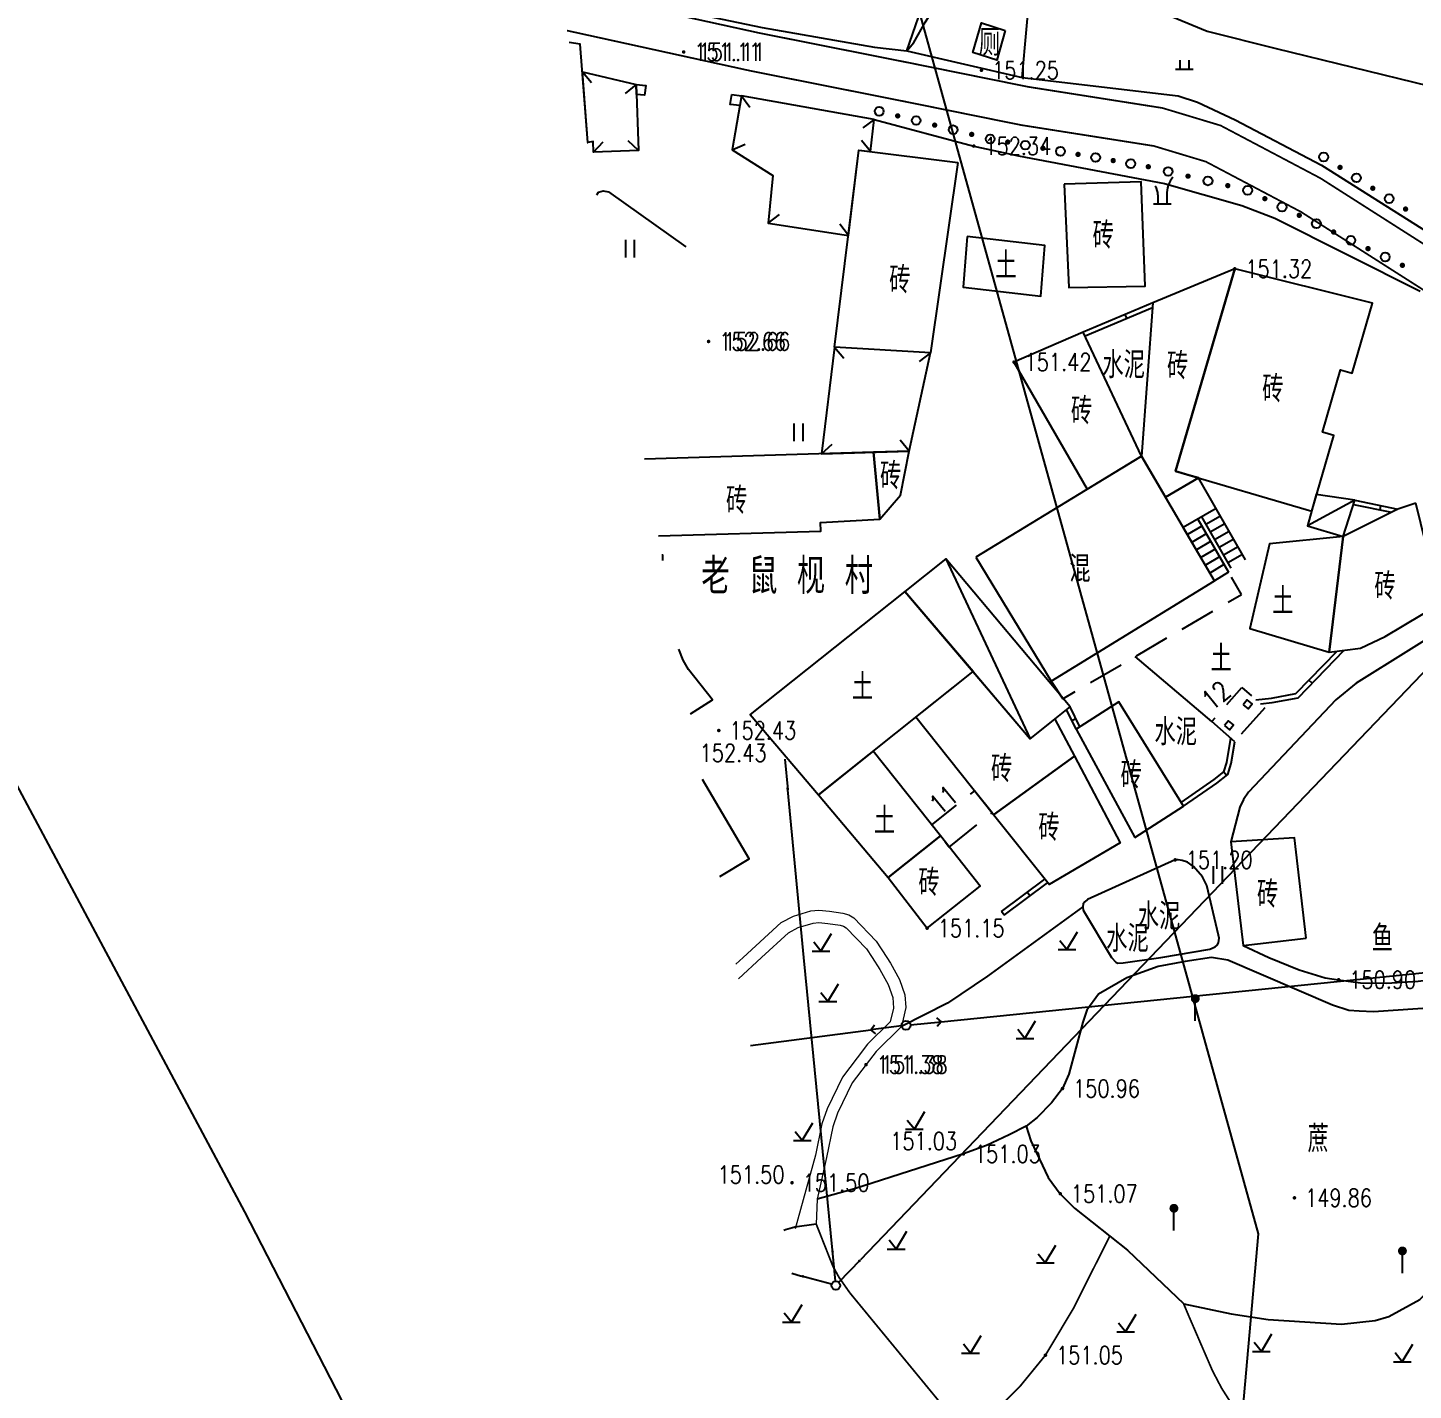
# Model space of a CAD drawing. Extents: x 529262 to 576451, y 2694391 to 2717535.
# Drawn here: x 567150.2 to 567228.4, y 2708978.2 to 2709055 of the extents above; entities that cross this region are included whole.
import ezdxf
from ezdxf.enums import TextEntityAlignment as Align
from ezdxf.xclip import XClip

# ---------------------------------------------------------------- set-up
doc = ezdxf.new("R2010")
doc.units = 0
doc.header["$XCLIPFRAME"] = 0
doc.linetypes.add('X2', pattern=[10, 8, -2])
doc.linetypes.add('X5', pattern=[3, 2, -1])
for name, color, linetype in [('DLDW', 8, 'Continuous'), ('DLSS', 4, 'Continuous'), ('DMTZ', 8, 'Continuous'), ('GCD', 8, 'Continuous'), ('GXYZ', 8, 'Continuous'), ('JMD', 8, 'Continuous'), ('PP-COM', 7, 'Continuous'), ('RD-中线', 40, 'Continuous'), ('RD-红线', 7, 'Continuous'), ('ZBTZ', 8, 'Continuous'), ('ZJ', 7, 'Continuous')]:
    doc.layers.add(name, color=color, linetype=linetype)
doc.layers.add('SXSS', color=5, linetype='Continuous', lineweight=0)
doc.styles.add('HZ', font='rs.shx', dxfattribs={"width": 0.8, "bigfont": 'hztxt.shx'})
doc.linetypes.add('10421', pattern='A,2,[150,AAA.SHX,S=0.5,R=0,X=0,Y=0.5],1e-11', length=2)
doc.linetypes.add('10422', pattern='A,0.75,[150,AAA.SHX,S=0.5,R=0,X=0,Y=0.5],1.5,[177,AAA.SHX,S=1,R=0,X=0,Y=0.4],0.75', length=3)
doc.linetypes.add('1161', pattern='A,0,[149,AAA.SHX,S=0.15,R=0,X=0,Y=0],-1.6', length=1.6)

# ---------------------------------------------------------------- blocks, each defined once
blk = doc.blocks.new('A$C19FD0107')
at = {"layer": 'RD-中线', "color": 8, "linetype": 'Continuous', "flags": 128}
for points in [[(-4490.734, 14139.438, 0), (-4490.29, 14139.417)], [(-3818.251, 14086.168, 0), (-3817.74, 14086.169)]]:
    blk.add_lwpolyline(points, format="xyb", dxfattribs=at)
at = {"layer": 'RD-红线', "color": 8}
blk.add_line((-3819.132, 14565.867), (-3835.503, 14597.623), dxfattribs=at)
at = {"layer": 'RD-红线', "color": 8, "flags": 128}
blk.add_lwpolyline([(-3835.503, 14597.623), (-3879.106, 14679.257)], dxfattribs=at)
blk = doc.blocks.new('gc121')
at = {"color": 8}
for p, q in [((-0.5, -1), (-0.5, 1)), ((0.5, -1), (0.5, 1))]:
    blk.add_line(p, q, dxfattribs=at)
blk = doc.blocks.new('GC200')
at = {"linetype": 'Continuous', "const_width": 0.2, "flags": 128}
blk.add_lwpolyline([(-0.1, 0, 1), (0.1, 0, 1)], format="xyb", close=True, dxfattribs=at)
blk = doc.blocks.new('gc013c')
at = {"linetype": 'Continuous'}
blk.add_line((0.5, 0), (4, 0), dxfattribs=at)
at = {"linetype": 'Continuous', "const_width": 0.15, "flags": 128}
blk.add_lwpolyline([(3.775, 0, 1), (3.925, 0, 1)], format="xyb", close=True, dxfattribs=at)
blk = doc.blocks.new('gc210')
at = {"color": 8}
for p, q in [((-1, 0), (1, 0)), ((-0.5, 1), (-0.5, 0)), ((0.5, 1), (0.5, 0))]:
    blk.add_line(p, q, dxfattribs=at)
for centre, radius, start, end in [((-2.94, 0.81), 2.45, 4.3743, 29.0242), ((3.4, 1.11), 2.91, 139.3312, 182.0887)]:
    blk.add_arc(centre, radius, start, end, dxfattribs=at)
blk = doc.blocks.new('gc170')
at = {"color": 8, "linetype": 'Continuous'}
blk.add_circle((0, 0), 0.5, dxfattribs=at)
blk = doc.blocks.new('gc123')
at = {"color": 8}
for p, q in [((0, 0), (1.2, 2)), ((-1, 0), (1, 0)), ((0, 0), (-0.8, 1))]:
    blk.add_line(p, q, dxfattribs=at)
blk = doc.blocks.new('gc119')
at = {"color": 8}
for p, q in [((-1, 0), (1, 0)), ((-0.5, 1), (-0.5, 0)), ((0.5, 1), (0.5, 0))]:
    blk.add_line(p, q, dxfattribs=at)
blk = doc.blocks.new('gc013b')
at = {"linetype": 'Continuous'}
blk.add_line((0.5, 0), (4, 0), dxfattribs=at)
at = {"linetype": 'Continuous', "flags": 128}
blk.add_lwpolyline([(3.5, 0.5), (4, 0), (3.5, -0.5)], dxfattribs=at)
blk = doc.blocks.new('gc165')
at = {"color": 8}
blk.add_line((0, 0), (0, 2), dxfattribs=at)
at = {"color": 8, "const_width": 0.5}
blk.add_lwpolyline([(-0.25, 2.5, 1), (0.25, 2.5, 1)], format="xyb", close=True, dxfattribs=at)

msp = doc.modelspace()

# ---------------------------------------------------------------- linework, layer by layer
at = {"color": 8, "linetype": 'Continuous', "flags": 128}
msp.add_lwpolyline([(567209.956, 2709328.306), (567242.359, 2709376.873), (567237.386, 2709487.838), (567226.241, 2709566.338), (567250.471, 2709637.466), (567310.691, 2709648.291), (567365.176, 2709659.753), (567568.23, 2709904.38), (567652.452, 2709866.094), (567570.025, 2709683.533), (567490.632, 2709613.794), (567456.674, 2709542.126), (567415.71, 2709492.593), (567416.103, 2709370.575), (567398.267, 2709255.857), (567341.513, 2709220.051), (567319.6, 2709121.447), (567354.869, 2709007.157), (567377.977, 2708907.793), (567342.698, 2708646.362), (567189.906, 2708654.057), (567219.676, 2708986.987), (567146.446, 2709250.882)], dxfattribs=at)
at = {"layer": 'DLDW', "linetype": 'Continuous', "elevation": 151.224, "flags": 128}
msp.add_lwpolyline([(567205.387, 2709054.868), (567204.9, 2709053.191), (567203.549, 2709053.61), (567204.036, 2709055.287)], close=True, dxfattribs=at)
at = {"layer": 'DLDW', "linetype": 'Continuous', "flags": 128}
for points in [[(567186.065, 2709024.963), (567186.068, 2709025.265), (567186.01, 2709025.268)], [(567186.065, 2709024.963), (567186.068, 2709025.265), (567186.01, 2709025.268)], [(567187.628, 2709016.321), (567188.876, 2709017.098), (567187.511, 2709018.82), (567187.217, 2709019.343), (567186.968, 2709019.972)], [(567187.628, 2709016.321), (567188.876, 2709017.098), (567187.511, 2709018.82), (567187.217, 2709019.343), (567186.968, 2709019.972)]]:
    msp.add_lwpolyline(points, dxfattribs=at)
at = {"layer": 'DLSS', "linetype": 'X2', "const_width": 0.1, "flags": 128}
msp.add_lwpolyline([(567180.247, 2709057.132), (567181.052, 2709057.012), (567191.496, 2709054.721), (567200.122, 2709053.006), (567206.66, 2709051.684), (567214.252, 2709050.487), (567217.536, 2709049.498), (567223.167, 2709046.525), (567233.346, 2709040.038), (567238.654, 2709035.857), (567241.907, 2709032.199), (567244.201, 2709029.142), (567245.972, 2709027.79), (567248.462, 2709025.996), (567250.865, 2709024.318), (567252.168, 2709023.45)], dxfattribs=at)
at = {"layer": 'DLSS', "linetype": 'Continuous', "const_width": 0.1, "flags": 128}
msp.add_lwpolyline([(567180.659, 2709054.855), (567191.048, 2709052.576), (567199.691, 2709050.858), (567206.272, 2709049.527), (567213.764, 2709048.346), (567216.701, 2709047.461), (567222.065, 2709044.629), (567232.076, 2709038.249), (567237.146, 2709034.256), (567240.209, 2709030.812), (567242.631, 2709027.585), (567244.667, 2709026.031), (567247.194, 2709024.209), (567249.631, 2709022.508), (567250.363, 2709021.997)], dxfattribs=at)
at = {"layer": 'DMTZ', "linetype": '10421', "flags": 128}
for points, elevation in [([(567180.193, 2709057.433), (567191.666, 2709055.029), (567198.008, 2709053.914), (567199.835, 2709053.703), (567200.233, 2709054.184), (567200.883, 2709055.357), (567202.309, 2709057.606), (567202.987, 2709057.904), (567204.409, 2709057.879), (567205.371, 2709057.742), (567209.863, 2709057.458), (567210.896, 2709057.307), (567211.629, 2709057.066), (567214.275, 2709055.862), (567216.776, 2709054.829), (567220.672, 2709053.835), (567229.278, 2709051.742), (567231.306, 2709050.967), (567233.743, 2709049.074), (567235.063, 2709047.545), (567235.999, 2709046.086), (567237.024, 2709043.794), (567237.804, 2709041.162), (567238.062, 2709037.008)], 150.257), ([(567199.835, 2709053.703), (567206.336, 2709052.208), (567215.133, 2709051.165), (567216.22, 2709050.823), (567218.361, 2709049.82), (567223.229, 2709047.261), (567231.746, 2709041.878), (567238.062, 2709037.008)], 151.229)]:
    msp.add_lwpolyline(points, dxfattribs=dict(at, elevation=elevation))
for points in [[(567197.997, 2709049.839), (567203.607, 2709048.34), (567206.122, 2709047.783), (567214.36, 2709046.231), (567218.725, 2709044.982), (567220.582, 2709044.273), (567228.793, 2709040.148)], [(567182.335, 2709045.586), (567182.435, 2709045.748), (567182.705, 2709045.816), (567182.992, 2709045.754), (567187.358, 2709042.662)], [(567182.335, 2709045.586), (567182.435, 2709045.748), (567182.705, 2709045.816), (567182.992, 2709045.754), (567187.358, 2709042.662)], [(567209.756, 2709005.432), (567205.827, 2709002.568)], [(567218.801, 2709003.244), (567220.261, 2709002.568)], [(567233.696, 2709000.296), (567233.25, 2709000.085), (567232.552, 2708999.949), (567226.156, 2708999.507), (567225.357, 2708999.541), (567224.769, 2708999.576), (567223.845, 2708999.884), (567217.943, 2709002.425), (567217.013, 2709002.567), (567215.526, 2709002.342), (567214.003, 2709002.068), (567212.25, 2709001.43), (567210.637, 2709000.501), (567209.981, 2708999.601), (567209.764, 2708998.92), (567208.966, 2708996.001), (567208.61, 2708995.18), (567207.994, 2708994.378), (567207.178, 2708993.542), (567206.564, 2708993.068), (567205.612, 2708992.57), (567204.32, 2708991.964), (567203.02, 2708991.494), (567196.885, 2708989.516), (567194.779, 2708988.951)], [(567205.827, 2709002.568), (567204.389, 2709001.52), (567202.128, 2709000.005), (567199.528, 2708998.684)], [(567206.564, 2708993.068), (567206.828, 2708992.231), (567207.812, 2708990.169), (567208.488, 2708989.249), (567209.296, 2708988.426), (567212.27, 2708986.058), (567215.451, 2708983.03), (567218.121, 2708982.475), (567220.21, 2708982.158), (567224.351, 2708981.895), (567226.252, 2708982.098), (567227.02, 2708982.318), (567228.776, 2708983.274), (567229.364, 2708983.91), (567230.642, 2708986.142), (567232.739, 2708989.19), (567233.207, 2708989.709), (567235.113, 2708991.231), (567235.466, 2708991.608), (567235.647, 2708991.951), (567235.674, 2708992.44), (567235.565, 2708993.272), (567234.846, 2708996.741)], [(567194.722, 2708987.531), (567193.521, 2708987.369), (567192.985, 2708987.217), (567192.897, 2708987.181)], [(567194.722, 2708987.531), (567193.521, 2708987.369), (567192.985, 2708987.217), (567192.897, 2708987.181)]]:
    msp.add_lwpolyline(points, dxfattribs=at)
at = {"layer": 'DMTZ', "linetype": '10422', "flags": 128}
for points in [[(567241.053, 2709026.562), (567240.046, 2709026.377), (567239.114, 2709025.983), (567238.285, 2709025.567), (567232.834, 2709022.76), (567231.081, 2709021.735), (567225.18, 2709018.041), (567224.026, 2709017.099), (567219.109, 2709011.9), (567218.819, 2709011.477), (567218.625, 2709011.055), (567218.116, 2709009.09)], [(567220.261, 2709002.568), (567221.959, 2709001.874), (567223.436, 2709001.432), (567224.191, 2709001.317), (567225.415, 2709001.152), (567226.888, 2709001.121), (567228.67, 2709001.235), (567229.572, 2709001.352), (567231.554, 2709001.934), (567232.692, 2709002.378)]]:
    msp.add_lwpolyline(points, dxfattribs=at)
at = {"layer": 'GXYZ', "linetype": 'Continuous'}
for p, q in [((567242.003, 2709032.26), (567213.549, 2709002.568)), ((567194.029, 2709002.568), (567193.11, 2709012.026)), ((567194.029, 2709002.568), (567193.11, 2709012.026)), ((567195.631, 2708986.064), (567194.029, 2709002.568)), ((567195.631, 2708986.064), (567194.029, 2709002.568)), ((567213.549, 2709002.568), (567197.208, 2708985.517)), ((567201.771, 2708998.948), (567237.37, 2709002.568)), ((567191.011, 2708997.612), (567197.798, 2708998.49)), ((567191.011, 2708997.612), (567197.798, 2708998.49)), ((567193.335, 2708984.761), (567193.897, 2708984.606)), ((567193.335, 2708984.761), (567193.897, 2708984.606))]:
    msp.add_line(p, q, dxfattribs=at)
at = {"layer": 'JMD', "linetype": 'Continuous'}
for p, q in [((567181.529, 2709052.537), (567182.049, 2709051.929)), ((567181.529, 2709052.537), (567182.049, 2709051.929)), ((567184.563, 2709051.812), (567183.943, 2709051.306)), ((567184.563, 2709051.812), (567183.943, 2709051.306)), ((567190.507, 2709051.182), (567190.966, 2709050.527)), ((567190.507, 2709051.182), (567190.966, 2709050.527)), ((567197.997, 2709049.839), (567197.353, 2709049.365)), ((567197.997, 2709049.839), (567197.353, 2709049.365)), ((567182.155, 2709048.005), (567182.706, 2709048.584)), ((567182.155, 2709048.005), (567182.706, 2709048.584)), ((567184.691, 2709048.082), (567184.107, 2709048.629)), ((567184.691, 2709048.082), (567184.107, 2709048.629)), ((567189.986, 2709048.122), (567190.716, 2709048.448)), ((567189.986, 2709048.122), (567190.716, 2709048.448)), ((567197.772, 2709048.031), (567197.28, 2709048.662)), ((567197.772, 2709048.031), (567197.28, 2709048.662)), ((567192.012, 2709043.991), (567192.643, 2709044.483)), ((567192.012, 2709043.991), (567192.643, 2709044.483)), ((567196.532, 2709043.3), (567196.049, 2709043.938)), ((567196.532, 2709043.3), (567196.049, 2709043.938)), ((567212.138, 2709038.834), (567212.235, 2709038.603)), ((567195.758, 2709036.992), (567196.27, 2709036.378)), ((567195.758, 2709036.992), (567196.27, 2709036.378)), ((567201.171, 2709036.673), (567200.533, 2709036.19)), ((567201.171, 2709036.673), (567200.533, 2709036.19)), ((567195.021, 2709030.988), (567195.612, 2709031.527)), ((567195.021, 2709030.988), (567195.612, 2709031.527)), ((567199.96, 2709031.131), (567199.449, 2709031.747)), ((567199.96, 2709031.131), (567199.449, 2709031.747)), ((567216.288, 2709029.621, 131.576), (567214.428, 2709028.535, 131.576)), ((567218.945, 2709025.008), (567216.284, 2709029.619, 131.576)), ((567225.099, 2709028.361), (567222.428, 2709026.917)), ((567226.557, 2709028.066), (567226.507, 2709027.821)), ((567217.275, 2709027.902), (567215.427, 2709026.824)), ((567216.241, 2709027.299), (567217.968, 2709024.31)), ((567216.446, 2709027.424), (567218.116, 2709024.53)), ((567217.525, 2709027.469), (567216.696, 2709026.991)), ((567217.178, 2709023.824), (567215.427, 2709026.824, 157.112)), ((567216.467, 2709026.908), (567215.666, 2709026.441)), ((567216.717, 2709026.475), (567215.918, 2709026.005)), ((567217.774, 2709027.036), (567216.946, 2709026.558)), ((567218.024, 2709026.603), (567217.195, 2709026.125)), ((567216.967, 2709026.042), (567216.17, 2709025.569)), ((567218.274, 2709026.17), (567217.445, 2709025.691)), ((567218.524, 2709025.737), (567217.695, 2709025.258)), ((567202.023, 2709025.061), (567206.79, 2709014.915)), ((567217.217, 2709025.609), (567216.422, 2709025.132)), ((567217.467, 2709025.176), (567216.674, 2709024.696)), ((567218.774, 2709025.304), (567217.945, 2709024.825)), ((567217.717, 2709024.743), (567216.926, 2709024.26)), ((567217.968, 2709024.31), (567217.178, 2709023.824)), ((567222.691, 2709018.039), (567222.512, 2709018.213)), ((567209.371, 2709016.036), (567209.147, 2709015.925)), ((567217.861, 2709012.837), (567217.708, 2709013.035)), ((567206.774, 2709006.049), (567206.624, 2709006.25)), ((567205.321, 2709004.964), (567205.171, 2709005.164)), ((567205.321, 2709004.964), (567205.171, 2709005.164))]:
    msp.add_line(p, q, dxfattribs=at)
at = {"layer": 'JMD', "linetype": 'Continuous', "flags": 128}
for points in [[(567181.801, 2709048.544), (567181.836, 2709048.55), (567181.411, 2709054.082), (567180.78, 2709054.189)], [(567181.801, 2709048.544), (567181.836, 2709048.55), (567181.411, 2709054.082), (567180.78, 2709054.189)], [(567213.71, 2709039.495), (567209.78, 2709037.842)], [(567213.689, 2709039.215), (567209.886, 2709037.616)], [(567225.022, 2709028.121), (567227.166, 2709027.687)], [(567225.099, 2709028.361), (567227.529, 2709027.869)], [(567219.526, 2709017.097), (567220.395, 2709017.198), (567221.778, 2709017.455), (567224.099, 2709019.852)], [(567219.779, 2709016.875), (567220.433, 2709016.951), (567221.902, 2709017.224), (567224.499, 2709019.906)], [(567209.383, 2709015.451), (567208.836, 2709016.552)], [(567209.594, 2709015.586), (567209.036, 2709016.712)], [(567209.036, 2709016.712), (567209.036, 2709016.712)], [(567215.301, 2709011.315), (567217.164, 2709012.614), (567217.723, 2709013.046), (567217.886, 2709013.575), (567218.113, 2709014.938)], [(567215.433, 2709011.102), (567217.312, 2709012.412), (567217.939, 2709012.897), (567218.13, 2709013.517), (567218.334, 2709014.744)], [(567189.287, 2709007.146), (567190.937, 2709008.135), (567188.299, 2709012.611)], [(567189.287, 2709007.146), (567190.937, 2709008.135), (567188.299, 2709012.611)], [(567205.171, 2709005.164), (567207.613, 2709006.988)], [(567205.321, 2709004.964), (567207.769, 2709006.792)]]:
    msp.add_lwpolyline(points, dxfattribs=at)
for points, elevation in [([(567181.529, 2709052.537), (567184.563, 2709051.812), (567184.691, 2709048.082), (567182.155, 2709048.005), (567182.144, 2709048.607), (567181.836, 2709048.55)], 151.104), ([(567181.529, 2709052.537), (567184.563, 2709051.812), (567184.691, 2709048.082), (567182.155, 2709048.005), (567182.144, 2709048.607), (567181.836, 2709048.55)], 151.104), ([(567184.563, 2709051.812), (567185.116, 2709051.753), (567185.023, 2709051.205), (567184.582, 2709051.251)], 151.104), ([(567184.563, 2709051.812), (567185.116, 2709051.753), (567185.023, 2709051.205), (567184.582, 2709051.251)], 151.104), ([(567189.953, 2709051.241), (567190.507, 2709051.182), (567190.413, 2709050.633), (567189.86, 2709050.692)], 151.318), ([(567189.953, 2709051.241), (567190.507, 2709051.182), (567190.413, 2709050.633), (567189.86, 2709050.692)], 151.318), ([(567197.772, 2709048.031), (567197.997, 2709049.839), (567190.507, 2709051.182), (567189.986, 2709048.122), (567192.267, 2709046.682), (567192.012, 2709043.991), (567196.532, 2709043.3), (567197.123, 2709048.112)], 151.407), ([(567197.772, 2709048.031), (567197.997, 2709049.839), (567190.507, 2709051.182), (567189.986, 2709048.122), (567192.267, 2709046.682), (567192.012, 2709043.991), (567196.532, 2709043.3), (567197.123, 2709048.112)], 151.407), ([(567202.699, 2709047.419), (567201.171, 2709036.673), (567195.758, 2709036.992), (567197.123, 2709048.112)], 152.349), ([(567202.699, 2709047.419), (567201.171, 2709036.673), (567195.758, 2709036.992), (567197.123, 2709048.112)], 152.349), ([(567208.713, 2709046.193), (567208.965, 2709040.356), (567213.281, 2709040.436), (567213.052, 2709046.321)], 152.406), ([(567203.226, 2709043.231), (567203.01, 2709040.382), (567207.396, 2709039.881), (567207.612, 2709042.73)], 152.001), ([(567216.284, 2709029.619), (567215.739, 2709029.779), (567214.993, 2709029.999), (567218.331, 2709041.417), (567213.71, 2709039.495), (567213.076, 2709030.852), (567214.428, 2709028.535)], 155.712), ([(567222.669, 2709027.739), (567223.921, 2709032.023), (567223.278, 2709032.211), (567224.303, 2709035.716), (567224.946, 2709035.528), (567226.1, 2709039.473), (567218.331, 2709041.417), (567214.993, 2709029.999)], 151.274), ([(567213.076, 2709030.852), (567209.78, 2709037.842), (567205.876, 2709036.154), (567210.006, 2709028.983)], 152.253), ([(567195.758, 2709036.992), (567195.021, 2709030.988), (567199.96, 2709031.131), (567201.171, 2709036.673)], 152.681), ([(567195.758, 2709036.992), (567195.021, 2709030.988), (567199.96, 2709031.131), (567201.171, 2709036.673)], 152.681), ([(567197.945, 2709031.077), (567198.304, 2709027.299), (567199.476, 2709028.647), (567199.96, 2709031.131)], 152.597), ([(567197.945, 2709031.077), (567198.304, 2709027.299), (567199.476, 2709028.647), (567199.96, 2709031.131)], 152.597), ([(567203.715, 2709025.153), (567207.972, 2709018.162), (567217.178, 2709023.824), (567213.076, 2709030.852)], 157.112), ([(567228.545, 2709028.194), (567227.529, 2709027.869), (567224.448, 2709026.327), (567223.66, 2709019.794), (567225.427, 2709020.029), (567226.824, 2709020.688), (567229.934, 2709022.544)], 152.982), ([(567223.66, 2709019.794), (567224.448, 2709026.327), (567220.293, 2709025.904), (567219.177, 2709021.134)], 152.038), ([(567209.036, 2709016.712), (567202.023, 2709025.061), (567199.722, 2709023.219), (567206.79, 2709014.915)], 155.621), ([(567218.802, 2709016.833), (567219.078, 2709016.602), (567219.309, 2709016.878), (567219.033, 2709017.109)], 0.133), ([(567212.685, 2709009.349), (567215.433, 2709011.102), (567211.789, 2709016.986), (567209.383, 2709015.451)], 150.882)]:
    msp.add_lwpolyline(points, close=True, dxfattribs=dict(at, elevation=elevation))
at = {"layer": 'JMD', "linetype": 'Continuous', "elevation": 152.597, "flags": 128}
msp.add_lwpolyline([(567185.813, 2709026.353), (567194.985, 2709026.611), (567194.956, 2709027.105), (567198.304, 2709027.299), (567197.945, 2709031.077), (567185.03, 2709030.683)], dxfattribs=at)
msp.add_lwpolyline([(567185.813, 2709026.353), (567194.985, 2709026.611), (567194.956, 2709027.105), (567198.304, 2709027.299), (567197.945, 2709031.077), (567185.03, 2709030.683)], dxfattribs=at)
at = {"layer": 'JMD', "linetype": 'Continuous', "flags": 128}
for points in [[(567224.448, 2709026.327), (567225.099, 2709028.361), (567222.923, 2709028.681), (567222.428, 2709026.917)], [(567199.722, 2709023.219), (567190.993, 2709016.278), (567194.842, 2709011.756), (567203.571, 2709018.697)], [(567199.722, 2709023.219), (567190.993, 2709016.278), (567194.842, 2709011.756), (567203.571, 2709018.697)], [(567208.177, 2709016.025), (567209.289, 2709013.924), (567204.718, 2709010.629), (567200.343, 2709016.131), (567203.571, 2709018.697), (567206.79, 2709014.915)], [(567217.753, 2709015.653), (567218.029, 2709015.422), (567218.26, 2709015.698), (567217.984, 2709015.929)], [(567194.842, 2709011.756), (567198.781, 2709007.089), (567201.725, 2709009.43), (567197.925, 2709014.208)], [(567194.842, 2709011.756), (567198.781, 2709007.089), (567201.725, 2709009.43), (567197.925, 2709014.208)], [(567204.718, 2709010.629), (567209.289, 2709013.924), (567211.873, 2709009.047), (567207.855, 2709006.684)], [(567198.781, 2709007.089), (567200.977, 2709004.226), (567203.972, 2709006.604), (567201.725, 2709009.43)], [(567198.781, 2709007.089), (567200.977, 2709004.226), (567203.972, 2709006.604), (567201.725, 2709009.43)], [(567222.354, 2709003.66), (567221.691, 2709009.318), (567218.116, 2709009.09), (567218.801, 2709003.244)]]:
    msp.add_lwpolyline(points, close=True, dxfattribs=at)
at = {"layer": 'JMD', "linetype": 'X5', "elevation": 155.883, "flags": 128}
msp.add_lwpolyline([(567207.972, 2709018.162), (567208.627, 2709017.165), (567218.718, 2709023.055), (567217.968, 2709024.31)], dxfattribs=at)
at = {"layer": 'JMD', "linetype": 'X5', "elevation": 0.133, "flags": 128}
msp.add_lwpolyline([(567218.334, 2709014.744), (567217.04, 2709015.881), (567218.726, 2709017.8), (567220.021, 2709016.662)], close=True, dxfattribs=at)
at = {"layer": 'JMD', "linetype": 'X5', "flags": 128}
msp.add_lwpolyline([(567202.222, 2709008.804), (567204.64, 2709010.726), (567203.645, 2709011.979), (567201.227, 2709010.056)], close=True, dxfattribs=at)
msp.add_lwpolyline([(567202.222, 2709008.804), (567204.64, 2709010.726), (567203.645, 2709011.979), (567201.227, 2709010.056)], close=True, dxfattribs=at)
at = {"layer": 'SXSS', "color": 8, "linetype": 'Continuous', "flags": 128}
for points in [[(567190.597, 2709002.568), (567192.747, 2709004.549), (567193.442, 2709004.908), (567194.416, 2709005.205), (567194.86, 2709005.248), (567195.461, 2709005.189), (567196.225, 2709005.082), (567196.552, 2709004.975), (567196.844, 2709004.802), (567198.105, 2709003.499), (567198.708, 2709002.568)], [(567190.597, 2709002.568), (567192.747, 2709004.549), (567193.442, 2709004.908), (567194.416, 2709005.205), (567194.86, 2709005.248), (567195.461, 2709005.189), (567196.225, 2709005.082), (567196.552, 2709004.975), (567196.844, 2709004.802), (567198.105, 2709003.499), (567198.708, 2709002.568)], [(567191.624, 2709002.568), (567193.149, 2709003.973), (567193.705, 2709004.26), (567194.553, 2709004.518), (567194.859, 2709004.548), (567195.378, 2709004.497), (567196.067, 2709004.401), (567196.263, 2709004.337), (567196.409, 2709004.251), (567197.557, 2709003.064), (567197.879, 2709002.568)], [(567191.624, 2709002.568), (567193.149, 2709003.973), (567193.705, 2709004.26), (567194.553, 2709004.518), (567194.859, 2709004.548), (567195.378, 2709004.497), (567196.067, 2709004.401), (567196.263, 2709004.337), (567196.409, 2709004.251), (567197.557, 2709003.064), (567197.879, 2709002.568)], [(567190.184, 2709002.188), (567190.597, 2709002.568)], [(567190.184, 2709002.188), (567190.597, 2709002.568)], [(567190.33, 2709001.376), (567191.624, 2709002.568)], [(567190.33, 2709001.376), (567191.624, 2709002.568)], [(567197.879, 2709002.568), (567198.316, 2709001.893), (567198.773, 2709001.053), (567199.034, 2709000.315), (567199.081, 2708999.716), (567198.891, 2708998.949)], [(567197.879, 2709002.568), (567198.316, 2709001.893), (567198.773, 2709001.053), (567199.034, 2709000.315), (567199.081, 2708999.716), (567198.891, 2708998.949)], [(567198.708, 2709002.568), (567198.915, 2709002.25), (567199.411, 2709001.338), (567199.721, 2709000.461), (567199.777, 2708999.745), (567199.528, 2708998.684)], [(567198.708, 2709002.568), (567198.915, 2709002.25), (567199.411, 2709001.338), (567199.721, 2709000.461), (567199.777, 2708999.745), (567199.528, 2708998.684)], [(567198.891, 2708998.949), (567197.619, 2708997.692), (567197.023, 2708996.916), (567196.2, 2708995.831), (567195.334, 2708994.031), (567195.043, 2708993.194), (567194.676, 2708991.427), (567193.829, 2708988.355), (567193.53, 2708987.266)], [(567198.891, 2708998.949), (567197.619, 2708997.692), (567197.023, 2708996.916), (567196.2, 2708995.831), (567195.334, 2708994.031), (567195.043, 2708993.194), (567194.676, 2708991.427), (567193.829, 2708988.355), (567193.53, 2708987.266)], [(567199.528, 2708998.684), (567198.097, 2708997.27), (567197.528, 2708996.53), (567196.745, 2708995.498), (567195.923, 2708993.789), (567195.657, 2708993.024), (567195.298, 2708991.294), (567194.779, 2708988.951), (567194.722, 2708987.531)], [(567199.528, 2708998.684), (567198.097, 2708997.27), (567197.528, 2708996.53), (567196.745, 2708995.498), (567195.923, 2708993.789), (567195.657, 2708993.024), (567195.298, 2708991.294), (567194.779, 2708988.951), (567194.722, 2708987.531)]]:
    msp.add_lwpolyline(points, dxfattribs=at)
at = {"layer": 'ZBTZ', "linetype": '1161', "elevation": 151.229, "flags": 128}
for points in [[(567199.835, 2709053.703), (567200.979, 2709057.037), (567201.18, 2709057.809), (567201.39, 2709059.426)], [(567199.835, 2709053.703), (567200.979, 2709057.037), (567201.18, 2709057.809), (567201.39, 2709059.426)], [(567206.336, 2709052.208), (567206.823, 2709057.65)]]:
    msp.add_lwpolyline(points, dxfattribs=at)
at = {"layer": 'ZBTZ', "linetype": '1161', "flags": 128}
for points in [[(567217.04, 2709015.881), (567212.718, 2709019.553)], [(567214.152, 2709002.568), (567216.931, 2709003.052), (567217.23, 2709003.177), (567217.337, 2709003.27), (567217.419, 2709003.404), (567217.443, 2709003.67), (567217.418, 2709003.838), (567216.764, 2709006.639), (567216.509, 2709007.122), (567216.009, 2709007.697), (567215.656, 2709007.947), (567215.354, 2709008.039), (567215.131, 2709008.086), (567214.966, 2709008.079), (567210.029, 2709005.853), (567209.868, 2709005.715), (567209.773, 2709005.6), (567209.756, 2709005.432), (567209.78, 2709005.244), (567211.371, 2709002.568)], [(567211.371, 2709002.568), (567211.619, 2709002.304), (567211.734, 2709002.258), (567212.036, 2709002.269), (567214.152, 2709002.568)]]:
    msp.add_lwpolyline(points, dxfattribs=at)
at = {"layer": 'ZBTZ', "linetype": 'Continuous', "const_width": 0.1, "flags": 128}
for points in [[(567205.665, 2708969.952), (567205.817, 2708970.417), (567206.402, 2708971.649), (567206.429, 2708971.888), (567206.242, 2708972.351), (567206.011, 2708972.649), (567203.328, 2708975.504), (567196.614, 2708983.661), (567196.007, 2708984.527), (567195.65, 2708985.184), (567194.722, 2708987.531)], [(567211.293, 2708986.883), (567209.225, 2708982.776), (567207.651, 2708980.142), (567206.203, 2708978.37), (567203.328, 2708975.504)], [(567215.451, 2708983.03), (567215.733, 2708982.362), (567217.073, 2708979.265), (567217.593, 2708978.272), (567218.822, 2708976.351)]]:
    msp.add_lwpolyline(points, dxfattribs=at)

# ---------------------------------------------------------------- block references
at = {"layer": 'GCD', "linetype": 'Continuous'}
ref = msp.add_blockref('GC200', (567187.242, 2709053.65, 151.111), dxfattribs=dict(at, xscale=0.5, yscale=0.5, zscale=0.5))
ref.add_attrib('height', '151.11', dxfattribs={"linetype": 'Continuous', "height": 1, "style": 'HZ', "width": 0.8}).set_placement((567187.842, 2709053.65, 151.111), align=Align.MIDDLE_LEFT)
at = {"layer": 'GCD', "linetype": 'Continuous', "xscale": 0.5, "yscale": 0.5, "zscale": 0.5}
for p in [(567187.242, 2709053.65, 151.111), (567204.04, 2709052.614, 151.245), (567203.607, 2709048.34, 152.341), (567188.648, 2709037.319, 152.656), (567189.223, 2709015.377, 152.426), (567200.977, 2709004.226, 151.148), (567197.528, 2708996.53, 151.379), (567203.02, 2708991.494, 151.033), (567193.356, 2708989.868, 151.504)]:
    msp.add_blockref('GC200', p, dxfattribs=at)
at = {"layer": 'GCD', "linetype": 'Continuous'}
ref = msp.add_blockref('GC200', (567204.04, 2709052.614, 151.245), dxfattribs=dict(at, xscale=0.5, yscale=0.5, zscale=0.5))
ref.add_attrib('height', '151.25', dxfattribs={"linetype": 'Continuous', "height": 1, "style": 'HZ', "width": 0.8}).set_placement((567204.64, 2709052.614, 151.245), align=Align.MIDDLE_LEFT)
ref = msp.add_blockref('GC200', (567203.607, 2709048.34, 152.341), dxfattribs=dict(at, xscale=0.5, yscale=0.5, zscale=0.5))
ref.add_attrib('height', '152.34', dxfattribs={"linetype": 'Continuous', "height": 1, "style": 'HZ', "width": 0.8}).set_placement((567204.207, 2709048.34, 152.341), align=Align.MIDDLE_LEFT)
ref = msp.add_blockref('GC200', (567218.331, 2709041.417, 151.32), dxfattribs=dict(at, xscale=0.5, yscale=0.5, zscale=0.5))
ref.add_attrib('height', '151.32', dxfattribs={"linetype": 'Continuous', "height": 1, "style": 'HZ', "width": 0.8}).set_placement((567218.931, 2709041.417, 151.32), align=Align.MIDDLE_LEFT)
ref = msp.add_blockref('GC200', (567188.648, 2709037.319, 152.656), dxfattribs=dict(at, xscale=0.5, yscale=0.5, zscale=0.5))
ref.add_attrib('height', '152.66', dxfattribs={"linetype": 'Continuous', "height": 1, "style": 'HZ', "width": 0.8}).set_placement((567189.248, 2709037.319, 152.656), align=Align.MIDDLE_LEFT)
ref = msp.add_blockref('GC200', (567205.876, 2709036.154, 151.422), dxfattribs=dict(at, xscale=0.5, yscale=0.5, zscale=0.5))
ref.add_attrib('height', '151.42', dxfattribs={"linetype": 'Continuous', "height": 1, "style": 'HZ', "width": 0.8}).set_placement((567206.476, 2709036.154, 151.422), align=Align.MIDDLE_LEFT)
ref = msp.add_blockref('GC200', (567189.223, 2709015.377, 152.426), dxfattribs=dict(at, xscale=0.5, yscale=0.5, zscale=0.5))
ref.add_attrib('height', '152.43', dxfattribs={"linetype": 'Continuous', "height": 1, "style": 'HZ', "width": 0.8}).set_placement((567189.823, 2709015.377, 152.426), align=Align.MIDDLE_LEFT)
ref = msp.add_blockref('GC200', (567214.966, 2709008.079, 151.202), dxfattribs=dict(at, xscale=0.5, yscale=0.5, zscale=0.5))
ref.add_attrib('height', '151.20', dxfattribs={"linetype": 'Continuous', "height": 1, "style": 'HZ', "width": 0.8}).set_placement((567215.566, 2709008.079, 151.202), align=Align.MIDDLE_LEFT)
ref = msp.add_blockref('GC200', (567200.977, 2709004.226, 151.148), dxfattribs=dict(at, xscale=0.5, yscale=0.5, zscale=0.5))
ref.add_attrib('height', '151.15', dxfattribs={"linetype": 'Continuous', "height": 1, "style": 'HZ', "width": 0.8}).set_placement((567201.577, 2709004.226, 151.148), align=Align.MIDDLE_LEFT)
ref = msp.add_blockref('GC200', (567224.191, 2709001.317, 150.899), dxfattribs=dict(at, xscale=0.5, yscale=0.5, zscale=0.5))
ref.add_attrib('height', '150.90', dxfattribs={"linetype": 'Continuous', "height": 1, "style": 'HZ', "width": 0.8}).set_placement((567224.791, 2709001.317, 150.899), align=Align.MIDDLE_LEFT)
ref = msp.add_blockref('GC200', (567197.528, 2708996.53, 151.379), dxfattribs=dict(at, xscale=0.5, yscale=0.5, zscale=0.5))
ref.add_attrib('height', '151.38', dxfattribs={"linetype": 'Continuous', "height": 1, "style": 'HZ', "width": 0.8}).set_placement((567198.128, 2708996.53, 151.379), align=Align.MIDDLE_LEFT)
ref = msp.add_blockref('GC200', (567208.61, 2708995.18, 150.961), dxfattribs=dict(at, xscale=0.5, yscale=0.5, zscale=0.5))
ref.add_attrib('height', '150.96', dxfattribs={"linetype": 'Continuous', "height": 1, "style": 'HZ', "width": 0.8}).set_placement((567209.21, 2708995.18, 150.961), align=Align.MIDDLE_LEFT)
ref = msp.add_blockref('GC200', (567203.02, 2708991.494, 151.033), dxfattribs=dict(at, xscale=0.5, yscale=0.5, zscale=0.5))
ref.add_attrib('height', '151.03', dxfattribs={"linetype": 'Continuous', "height": 1, "style": 'HZ', "width": 0.8}).set_placement((567203.62, 2708991.494, 151.033), align=Align.MIDDLE_LEFT)
ref = msp.add_blockref('GC200', (567193.356, 2708989.868, 151.504), dxfattribs=dict(at, xscale=0.5, yscale=0.5, zscale=0.5))
ref.add_attrib('height', '151.50', dxfattribs={"linetype": 'Continuous', "height": 1, "style": 'HZ', "width": 0.8}).set_placement((567193.956, 2708989.868, 151.504), align=Align.MIDDLE_LEFT)
ref = msp.add_blockref('GC200', (567208.488, 2708989.249, 151.069), dxfattribs=dict(at, xscale=0.5, yscale=0.5, zscale=0.5))
ref.add_attrib('height', '151.07', dxfattribs={"linetype": 'Continuous', "height": 1, "style": 'HZ', "width": 0.8}).set_placement((567209.088, 2708989.249, 151.069), align=Align.MIDDLE_LEFT)
ref = msp.add_blockref('GC200', (567221.698, 2708989.016, 149.86), dxfattribs=dict(at, xscale=0.5, yscale=0.5, zscale=0.5))
ref.add_attrib('height', '149.86', dxfattribs={"linetype": 'Continuous', "height": 1, "style": 'HZ', "width": 0.8}).set_placement((567222.298, 2708989.016, 149.86), align=Align.MIDDLE_LEFT)
ref = msp.add_blockref('GC200', (567207.651, 2708980.142, 151.051), dxfattribs=dict(at, xscale=0.5, yscale=0.5, zscale=0.5))
ref.add_attrib('height', '151.05', dxfattribs={"linetype": 'Continuous', "height": 1, "style": 'HZ', "width": 0.8}).set_placement((567208.251, 2708980.142, 151.051), align=Align.MIDDLE_LEFT)
at = {"layer": 'GXYZ', "linetype": 'Continuous'}
for name, p, xscale, yscale, zscale, rotation in [('gc013c', (567192.917, 2709014.017), 0.4999999999809316, 0.4999999999809316, 0.4999999999809316, 275.5459154233143), ('gc013c', (567192.917, 2709014.017), 0.4999999999809316, 0.4999999999809316, 0.4999999999809316, 275.5459154233143), ('gc013b', (567199.782, 2708998.746), 0.4999999999993807, 0.4999999999993807, 0.4999999999993807, 5.805964727561165), ('gc013b', (567199.782, 2708998.746), 0.4999999999993807, 0.4999999999993807, 0.4999999999993807, 5.805964727561165), ('gc013b', (567199.782, 2708998.746), 0.5000000000274708, 0.5000000000274708, 0.5000000000274708, 187.3677407442375), ('gc013b', (567199.782, 2708998.746), 0.5000000000274708, 0.5000000000274708, 0.5000000000274708, 187.3677407442375), ('gc013c', (567195.825, 2708984.073), 0.4999999999809316, 0.4999999999809316, 0.4999999999809316, 95.54591542331426), ('gc013c', (567195.825, 2708984.073), 0.4999999999809316, 0.4999999999809316, 0.4999999999809316, 95.54591542331426), ('gc013c', (567195.825, 2708984.073), 0.4999999999031647, 0.4999999999031647, 0.4999999999031647, 46.21950207410205), ('gc013c', (567195.825, 2708984.073), 0.4999999999031647, 0.4999999999031647, 0.4999999999031647, 46.21950207410205), ('gc013c', (567195.825, 2708984.073), 0.5000000000108613, 0.5000000000108613, 0.5000000000108613, 164.5529007854518), ('gc013c', (567195.825, 2708984.073), 0.5000000000108613, 0.5000000000108613, 0.5000000000108613, 164.5529007854518)]:
    msp.add_blockref(name, p, dxfattribs=dict(at, xscale=xscale, yscale=yscale, zscale=zscale, rotation=rotation))
at = {"layer": 'GXYZ', "linetype": 'Continuous', "xscale": 0.5, "yscale": 0.5, "zscale": 0.5}
for p in [(567199.782, 2708998.746), (567199.782, 2708998.746), (567195.825, 2708984.073), (567195.825, 2708984.073), (567195.825, 2708984.073), (567195.825, 2708984.073)]:
    msp.add_blockref('gc170', p, dxfattribs=at)
at = {"layer": 'JMD', "linetype": 'Continuous'}
for name, p, xscale, yscale, zscale, rotation in [('gc170', (567198.273, 2709050.304), 0.49999999993385, 0.49999999993385, 0.49999999993385, 345.9691217132057), ('gc170', (567198.273, 2709050.304), 0.49999999993385, 0.49999999993385, 0.49999999993385, 345.9691217132057), ('GC200', (567199.316, 2709050.043), 0.7499999999572461, 0.7499999999572461, 0.7499999999572461, 345.9691217142837), ('GC200', (567199.316, 2709050.043), 0.7499999999572461, 0.7499999999572461, 0.7499999999572461, 345.9691217142837), ('gc170', (567200.359, 2709049.783), 0.49999999993385, 0.49999999993385, 0.49999999993385, 345.9691217132057), ('gc170', (567200.359, 2709049.783), 0.49999999993385, 0.49999999993385, 0.49999999993385, 345.9691217132057), ('GC200', (567201.402, 2709049.522), 0.7499999999572461, 0.7499999999572461, 0.7499999999572461, 345.9691217142837), ('GC200', (567201.402, 2709049.522), 0.7499999999572461, 0.7499999999572461, 0.7499999999572461, 345.9691217142837), ('gc170', (567202.446, 2709049.261), 0.49999999993385, 0.49999999993385, 0.49999999993385, 345.9691217132057), ('gc170', (567202.446, 2709049.261), 0.49999999993385, 0.49999999993385, 0.49999999993385, 345.9691217132057), ('GC200', (567203.489, 2709049), 0.7499999999572461, 0.7499999999572461, 0.7499999999572461, 345.9691217142837), ('GC200', (567203.489, 2709049), 0.7499999999572461, 0.7499999999572461, 0.7499999999572461, 345.9691217142837), ('gc170', (567204.532, 2709048.74), 0.5000000000281313, 0.5000000000281313, 0.5000000000281313, 350.0569145375568), ('gc170', (567204.532, 2709048.74), 0.5000000000281313, 0.5000000000281313, 0.5000000000281313, 350.0569145375568), ('GC200', (567205.523, 2709048.566), 0.7499999999617912, 0.7499999999617912, 0.7499999999617912, 350.0569145725963), ('gc170', (567206.515, 2709048.392), 0.5000000000281313, 0.5000000000281313, 0.5000000000281313, 350.0569145375568), ('GC200', (567207.506, 2709048.218), 0.7499999999617912, 0.7499999999617912, 0.7499999999617912, 350.0569145725963), ('gc170', (567208.497, 2709048.045), 0.5000000000281313, 0.5000000000281313, 0.5000000000281313, 350.0569145375568), ('GC200', (567209.489, 2709047.871), 0.7499999999617912, 0.7499999999617912, 0.7499999999617912, 350.0569145725963), ('gc170', (567210.48, 2709047.697), 0.5000000000281313, 0.5000000000281313, 0.5000000000281313, 350.0569145375568), ('GC200', (567211.471, 2709047.523), 0.7499999999617912, 0.7499999999617912, 0.7499999999617912, 350.0569145725963), ('gc170', (567212.462, 2709047.35), 0.5000000000281313, 0.5000000000281313, 0.5000000000281313, 350.0569145375568), ('gc170', (567223.344, 2709047.724), 0.4999999999165987, 0.4999999999165987, 0.4999999999165987, 327.5653547574339), ('GC200', (567213.454, 2709047.176), 0.7499999999908687, 0.7499999999908687, 0.7499999999908687, 346.6229701979621), ('gc170', (567214.575, 2709046.909), 0.5000000000675762, 0.5000000000675762, 0.5000000000675762, 346.6229701816865), ('GC200', (567215.696, 2709046.643), 0.7499999999908687, 0.7499999999908687, 0.7499999999908687, 346.6229701979621), ('GC200', (567224.269, 2709047.137), 0.7500000000755219, 0.7500000000755219, 0.7500000000755219, 327.5653547250245), ('gc170', (567225.193, 2709046.549), 0.4999999999165987, 0.4999999999165987, 0.4999999999165987, 327.5653547574339), ('gc170', (567216.816, 2709046.376), 0.5000000000675762, 0.5000000000675762, 0.5000000000675762, 346.6229701816865), ('GC200', (567217.937, 2709046.11), 0.7499999999908687, 0.7499999999908687, 0.7499999999908687, 346.6229701979621), ('gc170', (567219.058, 2709045.843), 0.5000000000786612, 0.5000000000786612, 0.5000000000786612, 334.1550616960773), ('GC200', (567226.117, 2709045.962), 0.7500000000755219, 0.7500000000755219, 0.7500000000755219, 327.5653547250245), ('GC200', (567220.028, 2709045.373), 0.7500000001179917, 0.7500000001179917, 0.7500000001179917, 334.1550616960773), ('gc170', (567220.998, 2709044.903), 0.5000000000786612, 0.5000000000786612, 0.5000000000786612, 334.1550616960773), ('gc170', (567227.042, 2709045.375), 0.4999999999165987, 0.4999999999165987, 0.4999999999165987, 327.5653547574339), ('GC200', (567221.968, 2709044.434), 0.7500000001179917, 0.7500000001179917, 0.7500000001179917, 334.1550616960773), ('GC200', (567227.966, 2709044.787), 0.7500000000755219, 0.7500000000755219, 0.7500000000755219, 327.5653547250245), ('gc170', (567222.937, 2709043.964), 0.5000000000786612, 0.5000000000786612, 0.5000000000786612, 334.1550616960773), ('GC200', (567223.907, 2709043.494), 0.7500000001179917, 0.7500000001179917, 0.7500000001179917, 334.1550616960773), ('gc170', (567224.877, 2709043.024), 0.5000000000786612, 0.5000000000786612, 0.5000000000786612, 334.1550616960773), ('GC200', (567225.847, 2709042.555), 0.7500000001179917, 0.7500000001179917, 0.7500000001179917, 334.1550616960773), ('gc170', (567226.817, 2709042.085), 0.5000000000786612, 0.5000000000786612, 0.5000000000786612, 334.1550616960773), ('GC200', (567227.787, 2709041.615), 0.7500000001179917, 0.7500000001179917, 0.7500000001179917, 334.1550616960773)]:
    msp.add_blockref(name, p, dxfattribs=dict(at, xscale=xscale, yscale=yscale, zscale=zscale, rotation=rotation))
at = {"layer": 'PP-COM'}
ref = msp.add_blockref('A$C19FD0107', (570997.993, 2694390.603), dxfattribs=at)
XClip(ref).set_block_clipping_path([(-9366.4383134884, 14428.6043910822), (-3328.4480743363, 17452.7484863754)])
at = {"layer": 'ZBTZ', "linetype": 'Continuous', "xscale": 0.5, "yscale": 0.5}
for name, p in [('gc119', (567215.481, 2709052.687)), ('gc123', (567194.982, 2709002.934)), ('gc123', (567194.982, 2709002.934)), ('gc123', (567208.866, 2709003.022)), ('gc123', (567195.375, 2709000.085)), ('gc123', (567195.375, 2709000.085)), ('gc123', (567206.495, 2708998.006)), ('gc123', (567200.255, 2708992.888)), ('gc123', (567200.255, 2708992.888)), ('gc123', (567193.935, 2708992.248)), ('gc123', (567193.935, 2708992.248)), ('gc123', (567199.23, 2708986.129)), ('gc123', (567199.23, 2708986.129)), ('gc123', (567207.641, 2708985.348)), ('gc123', (567193.32, 2708982.008)), ('gc123', (567193.32, 2708982.008)), ('gc123', (567212.175, 2708981.452)), ('gc123', (567203.424, 2708980.259)), ('gc123', (567203.424, 2708980.259)), ('gc123', (567219.831, 2708980.35)), ('gc123', (567227.781, 2708979.771))]:
    msp.add_blockref(name, p, dxfattribs=at)
at = {"layer": 'ZBTZ', "linetype": 'Continuous', "xscale": 0.5, "yscale": 0.5, "zscale": 0.5}
for name, p in [('gc210', (567214.248, 2709045.087)), ('gc121', (567184.224, 2709042.55)), ('gc121', (567184.224, 2709042.55)), ('gc121', (567193.726, 2709032.189)), ('gc121', (567193.726, 2709032.189)), ('gc121', (567217.39, 2709007.227)), ('gc165', (567216.102, 2708999.003)), ('gc165', (567214.898, 2708987.179)), ('gc165', (567227.789, 2708984.772))]:
    msp.add_blockref(name, p, dxfattribs=at)

# ---------------------------------------------------------------- texts
at = {"layer": 'DLDW', "linetype": 'Continuous', "style": 'HZ', "width": 0.8}
msp.add_text('厕', height=1.5, dxfattribs=at).set_placement((567204.486, 2709054.219), align=Align.MIDDLE)
msp.add_text('厕', height=1.5, dxfattribs=at).set_placement((567204.486, 2709054.219), align=Align.MIDDLE)
at = {"layer": 'GCD', "linetype": 'Continuous', "style": 'HZ', "width": 0.8}
for s, p in [('151.11', (567189.967, 2709053.65)), ('152.66', (567191.373, 2709037.319)), ('152.43', (567190.03, 2709014.114)), ('151.38', (567200.253, 2708996.53)), ('151.03', (567200.783, 2708992.221)), ('151.50', (567191.046, 2708990.33))]:
    msp.add_text(s, height=1, dxfattribs=at).set_placement(p, align=Align.MIDDLE)
at = {"layer": 'JMD', "linetype": 'Continuous', "style": 'HZ', "width": 0.8}
for s, p in [('砖', (567211.508, 2709043.305)), ('土', (567206.024, 2709041.611)), ('砖', (567200.033, 2709040.792)), ('砖', (567200.033, 2709040.792)), ('砖', (567215.71, 2709035.942)), ('砖', (567221.077, 2709034.645)), ('砖', (567210.284, 2709033.407)), ('砖', (567199.519, 2709029.74)), ('砖', (567199.519, 2709029.74)), ('砖', (567190.829, 2709028.35)), ('砖', (567190.829, 2709028.35)), ('混', (567210.196, 2709024.489)), ('砖', (567227.41, 2709023.517)), ('土', (567221.644, 2709022.681)), ('土', (567197.924, 2709017.837)), ('土', (567197.924, 2709017.837)), ('砖', (567205.777, 2709013.214)), ('砖', (567213.088, 2709012.857)), ('土', (567199.169, 2709010.292)), ('土', (567199.169, 2709010.292)), ('砖', (567208.455, 2709009.905)), ('砖', (567201.686, 2709006.798)), ('砖', (567201.686, 2709006.798)), ('砖', (567220.785, 2709006.136))]:
    msp.add_text(s, height=1.5, dxfattribs=at).set_placement(p, align=Align.MIDDLE_RIGHT)
at = {"layer": 'SXSS', "color": 8, "linetype": '10421', "style": 'HZ', "width": 0.8}
msp.add_text('鱼', height=1.5, dxfattribs=at).set_placement((567226.663, 2709003.725), align=Align.MIDDLE)
at = {"layer": 'ZJ', "color": 8, "linetype": 'Continuous', "style": 'HZ', "width": 0.8}
for s, height, p in [('水泥', 1.5, (567212.062, 2709036.072)), ('老 鼠 枧 村', 2, (567193.08, 2709024.181)), ('老 鼠 枧 村', 2, (567193.08, 2709024.181)), ('土', 1.5, (567217.557, 2709019.508)), ('水泥', 1.5, (567215.001, 2709015.369)), ('水泥', 1.5, (567214.054, 2709004.97)), ('水泥', 1.5, (567212.276, 2709003.715)), ('蔗', 1.5, (567223.043, 2708992.418))]:
    msp.add_text(s, height=height, dxfattribs=at).set_placement(p, align=Align.MIDDLE)
for s, p in [('12', (567217.276, 2709017.361)), ('11', (567201.907, 2709011.469)), ('11', (567201.907, 2709011.469))]:
    msp.add_text(s, height=1.1, rotation=39.35952, dxfattribs=at).set_placement(p, align=Align.MIDDLE)

doc.saveas('drawing.dxf')
